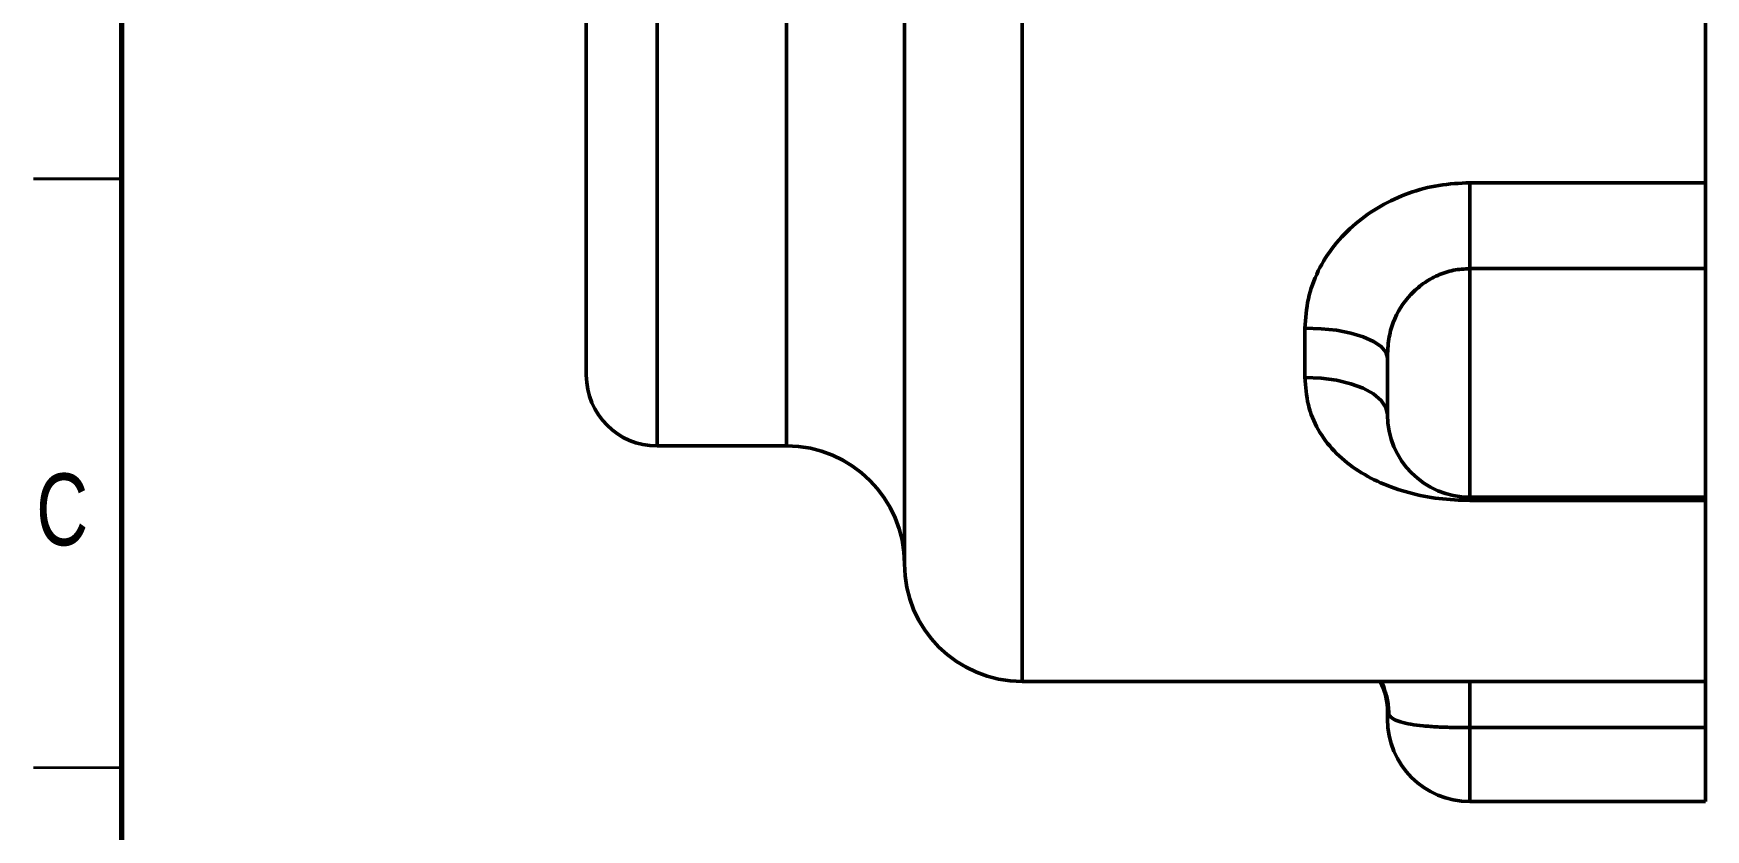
# Model space of a CAD drawing. Header units: millimetres. Extents: x 2 to 243, y 2 to 360.
# Drawn here: x 2.5 to 144.4, y 93.3 to 160.8 of the extents above; entities that cross this region are included whole.
import ezdxf

# ---------------------------------------------------------------- set-up
doc = ezdxf.new("R2010")
doc.units = ezdxf.units.MM
doc.styles.add('SLDTEXTSTYLE0', font='TXT', dxfattribs={"width": 0.75})

msp = doc.modelspace()

# ---------------------------------------------------------------- linework, layer by layer
at = {"color": 7, "linetype": 'Continuous', "lineweight": 70}
msp.add_line((10, 10), (10, 287), dxfattribs=at)
at = {"color": 7, "linetype": 'Continuous', "lineweight": 50}
for p, q in [((144.43, 192.24), (144.43, 148.15)), ((49.43, 173.82), (49.43, 131.82)), ((76.43, 162.51), (76.43, 115.82)), ((124.43, 140.87), (124.43, 148.15)), ((124.43, 148.15), (144.43, 148.15)), ((144.43, 148.15), (144.43, 140.87)), ((144.43, 140.87), (124.43, 140.87)), ((144.43, 121.47), (144.43, 140.87)), ((110.43, 131.63), (110.43, 135.82)), ((117.43, 128.48), (117.43, 133.29)), ((55.43, 125.82), (66.43, 125.82)), ((124.43, 121.47), (144.43, 121.47)), ((144.43, 121.19), (124.43, 121.19)), ((144.43, 121.47), (144.43, 121.19)), ((144.43, 121.19), (144.43, 105.82)), ((86.43, 105.82), (144.43, 105.82)), ((144.43, 105.82), (144.43, 101.91)), ((117.43, 102.63), (117.43, 103.19)), ((144.43, 101.91), (124.43, 101.91)), ((144.43, 101.91), (144.43, 95.63)), ((124.43, 95.63), (144.43, 95.63))]:
    msp.add_line(p, q, dxfattribs=at)
at = {"color": 8, "linetype": 'Continuous', "lineweight": 50}
for p, q in [((55.43, 179.82), (55.43, 125.82)), ((66.43, 179.82), (66.43, 125.82)), ((86.43, 165.14), (86.43, 105.82)), ((124.43, 140.87), (124.43, 121.47)), ((124.43, 121.19), (124.43, 121.47)), ((124.43, 101.91), (124.43, 105.82)), ((124.43, 101.91), (124.43, 95.63))]:
    msp.add_line(p, q, dxfattribs=at)
at = {"color": 7, "linetype": 'Continuous', "lineweight": 35}
for p, q in [((2.5, 148.5), (10, 148.5)), ((10, 148.5), (2.5, 148.5)), ((10, 98.5), (2.5, 98.5))]:
    msp.add_line(p, q, dxfattribs=at)
at = {"color": 7, "linetype": 'Continuous', "lineweight": 50, "flags": 128}
for points in [[(117.43, 133.29), (117.3, 133.78), (116.9, 134.26), (116.25, 134.69), (115.38, 135.08), (114.32, 135.39), (113.11, 135.63), (111.8, 135.77), (110.43, 135.82)], [(110.43, 131.63), (111.8, 131.57), (113.11, 131.39), (114.32, 131.1), (115.38, 130.71), (116.25, 130.23), (116.9, 129.68), (117.3, 129.09), (117.43, 128.48)]]:
    msp.add_lwpolyline(points, dxfattribs=at)
at = {"color": 7, "linetype": 'Continuous', "lineweight": 50}
for centre, radius, start, end in [((55.43, 131.82), 6, 180.0005, 270.0005), ((124.43, 128.47), 7, 180.0005, 270.0005), ((66.43, 115.82), 10, 0.0005, 90.0005), ((86.43, 115.82), 10, 180.0005, 270.0005), ((111.42, 103.17), 6.02, 0.1265, 26.0753), ((124.43, 102.63), 7, 180.0005, 270.0005)]:
    msp.add_arc(centre, radius, start, end, dxfattribs=at)
for points, knots in [([(124.43, 148.15), (123.55, 148.11), (121.79, 148.03), (119.23, 147.33), (116.83, 146.25), (114.68, 144.74), (112.85, 142.88), (111.48, 140.7), (110.59, 138.3), (110.49, 136.65), (110.43, 135.82)], [0, 0, 0, 0, 0.125681, 0.250841, 0.37673, 0.500178, 0.626424, 0.749752, 0.873608, 1, 1, 1, 1]), ([(117.43, 133.29), (117.45, 133.83), (117.49, 134.86), (118, 136.74), (119.02, 138.39), (120.45, 139.63), (121.68, 140.33), (123.03, 140.79), (123.96, 140.84), (124.43, 140.87)], [0, 0, 0, 0, 0.141603, 0.26752, 0.512561, 0.634574, 0.756605, 0.878309, 1, 1, 1, 1]), ([(110.43, 131.63), (110.49, 130.85), (110.59, 129.29), (111.48, 127.17), (112.85, 125.32), (114.67, 123.81), (116.83, 122.63), (119.23, 121.8), (121.79, 121.28), (123.55, 121.22), (124.43, 121.19)], [0, 0, 0, 0, 0.12641, 0.250259, 0.373598, 0.499806, 0.623077, 0.74895, 0.874328, 1, 1, 1, 1]), ([(116.97, 105.82), (117.02, 105.65), (117.13, 105.28), (117.49, 104.27), (117.53, 103.4), (117.56, 102.96)], [0, 0, 0, 0, 0.28631, 0.637711, 1, 1, 1, 1]), ([(124.43, 101.91), (123.97, 101.91), (123.03, 101.92), (121.68, 101.96), (120.45, 102.05), (119.02, 102.23), (118, 102.53), (117.49, 103), (117.45, 103.12), (117.43, 103.19)], [0, 0, 0, 0, 0.121691, 0.243395, 0.365426, 0.487439, 0.73248, 0.858397, 1, 1, 1, 1])]:
    msp.add_open_spline(points, degree=3, knots=knots, dxfattribs=at)

# ---------------------------------------------------------------- texts
at = {"color": 7, "linetype": 'Continuous', "lineweight": 0, "insert": (4.94, 123.48), "char_height": 6.1, "attachment_point": 2, "style": 'SLDTEXTSTYLE0'}
msp.add_mtext('C', dxfattribs=at)

doc.saveas('drawing.dxf')
